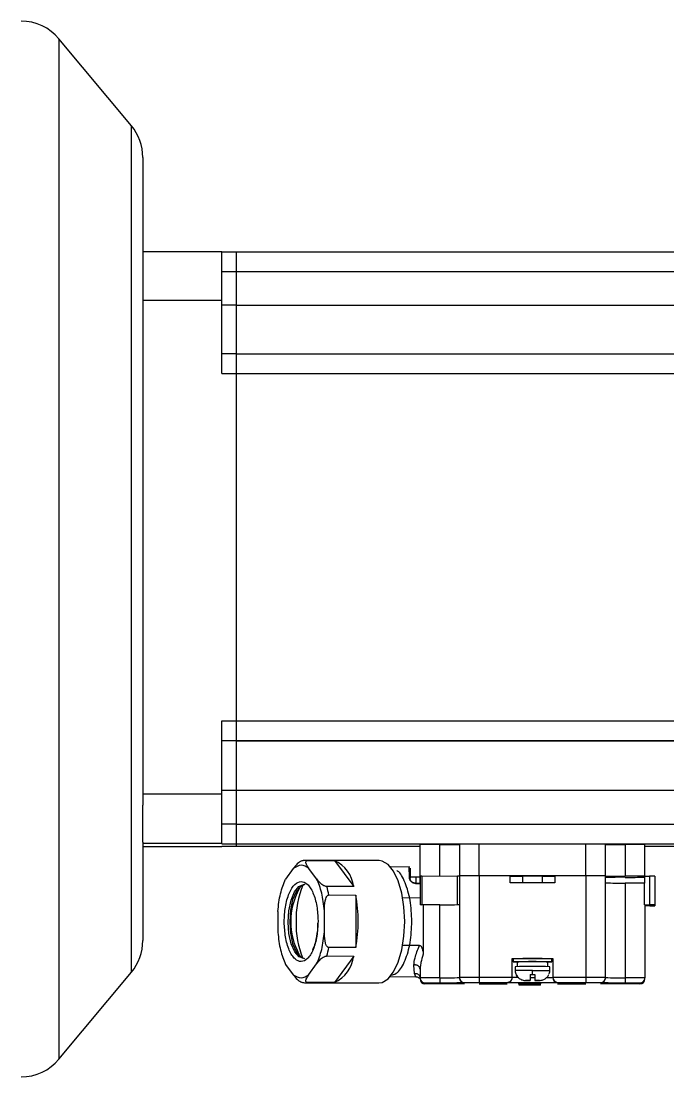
# Model space of a CAD drawing. Header units: millimetres. Extents: x 415 to 2018, y 500 to 823.
# Drawn here: x 679.41 to 685.97, y 666.48 to 677.18 of the extents above; entities that cross this region are included whole.
import ezdxf

# ---------------------------------------------------------------- set-up
doc = ezdxf.new("R2010")
doc.units = ezdxf.units.MM

msp = doc.modelspace()

# ---------------------------------------------------------------- linework, layer by layer
at = {"color": 161, "linetype": 'Continuous', "lineweight": 25, "true_color": 0x67adff}
for p, q in [((680.5288, 676.1167), (679.7946, 676.9977)), ((679.7946, 676.9977), (679.7946, 666.6575)), ((680.5288, 671.4574), (680.5288, 676.1167)), ((680.6447, 675.7966), (680.6447, 674.831)), ((680.6447, 674.8434), (681.4447, 674.8434)), ((680.6447, 674.831), (680.6447, 674.4601)), ((681.4447, 674.3466), (681.4447, 674.8434)), ((681.4447, 674.8387), (681.5947, 674.8387)), ((681.5947, 674.8387), (690.3247, 674.8387)), ((681.5947, 674.64), (681.5947, 674.8387)), ((681.4447, 674.64), (681.5947, 674.64)), ((681.5947, 674.64), (690.3247, 674.64)), ((681.5947, 674.3), (681.5947, 674.64)), ((680.6447, 674.4601), (680.6447, 671.485)), ((681.4447, 674.3466), (680.6447, 674.3466)), ((681.4447, 673.6066), (681.4447, 674.3466)), ((681.5947, 674.3), (681.4447, 674.3)), ((681.5947, 674.3), (690.3247, 674.3)), ((681.5947, 673.8053), (681.5947, 674.3)), ((681.5947, 673.8053), (681.4447, 673.8053)), ((681.5947, 673.8053), (690.3247, 673.8053)), ((681.5947, 673.6066), (681.5947, 673.8053)), ((681.4447, 673.6066), (681.5947, 673.6066)), ((681.5947, 673.6066), (690.3247, 673.6066)), ((681.5947, 670.0867), (681.5947, 673.6066)), ((680.5288, 667.5385), (680.5288, 671.4574)), ((680.6447, 671.485), (680.6447, 669.233)), ((681.4447, 670.0867), (681.5947, 670.0867)), ((681.4447, 669.3467), (681.4447, 670.0867)), ((681.5947, 670.0867), (690.3247, 670.0867)), ((681.5947, 669.8854), (681.5947, 670.0867)), ((681.4447, 669.8854), (681.5947, 669.8854)), ((681.5947, 669.8833), (681.4447, 669.8833)), ((681.5947, 669.8854), (690.3247, 669.8854)), ((681.5947, 669.8833), (681.5947, 669.8854)), ((681.5947, 669.8833), (690.3247, 669.8833)), ((681.5947, 669.3801), (681.5947, 669.8833)), ((680.6447, 669.3467), (681.4447, 669.3467)), ((681.5947, 669.3801), (681.4447, 669.3801)), ((681.4447, 668.8435), (681.4447, 669.3467)), ((690.3247, 669.3801), (681.5947, 669.3801)), ((681.5947, 669.0401), (681.5947, 669.3801)), ((680.6447, 668.8573), (680.6447, 669.233)), ((681.5947, 669.0401), (681.4447, 669.0401)), ((681.5947, 669.0401), (690.3247, 669.0401)), ((681.5947, 668.8388), (681.5947, 669.0401)), ((680.6447, 668.8573), (680.6447, 667.8586)), ((681.4447, 668.8435), (680.6447, 668.8435)), ((680.6447, 668.8118), (681.4447, 668.8118)), ((681.4447, 668.8388), (681.4447, 668.8435)), ((681.4447, 668.8388), (681.5947, 668.8388)), ((681.4447, 668.8165), (681.5947, 668.8165)), ((681.4447, 668.8118), (681.4447, 668.8165)), ((681.5947, 668.8388), (690.3247, 668.8388)), ((681.5947, 668.8165), (681.5947, 668.8388)), ((681.5947, 668.8165), (683.4547, 668.8165)), ((683.4547, 668.5111), (683.4547, 668.8311)), ((683.6547, 668.5132), (683.6547, 668.8324)), ((683.8547, 668.8346), (683.8547, 668.5146)), ((684.0547, 668.5159), (684.0547, 668.8359)), ((685.1347, 668.8359), (684.0547, 668.8359)), ((685.1347, 668.5159), (685.1347, 668.8359)), ((685.3347, 668.5146), (685.3347, 668.8346)), ((685.5347, 668.8324), (685.5347, 668.5124)), ((685.7347, 668.5113), (685.7347, 668.8311)), ((685.7347, 668.8165), (688.1747, 668.8165)), ((683.0396, 668.6696), (682.2964, 668.6718)), ((682.3155, 668.6701), (682.5874, 668.6693)), ((682.5874, 668.6693), (682.7822, 668.4059)), ((682.1698, 668.589), (682.092, 668.4816)), ((682.4065, 668.4859), (682.3287, 668.5912)), ((683.3447, 668.6042), (683.1558, 668.6048)), ((683.3547, 668.5936), (683.3547, 668.491)), ((683.3547, 668.5062), (683.4147, 668.5062)), ((683.4047, 668.4413), (683.4548, 668.4411)), ((683.4077, 668.4383), (683.4548, 668.4381)), ((683.4147, 668.4412), (683.4147, 668.5062)), ((683.4547, 668.5016), (683.4147, 668.5016)), ((683.4547, 668.5121), (683.4547, 668.2221)), ((683.4547, 668.5111), (683.4547, 668.5016)), ((683.4547, 668.4411), (683.4547, 668.5016)), ((683.4747, 668.5123), (683.8347, 668.5141)), ((683.4747, 668.5123), (683.4747, 668.2224)), ((683.8347, 668.2241), (683.8347, 668.5141)), ((683.8547, 668.5146), (683.8547, 667.4846)), ((685.1347, 668.5159), (684.0547, 668.5159)), ((684.0547, 668.5159), (684.0547, 667.4859)), ((684.3697, 668.5159), (684.0547, 668.5159)), ((684.3697, 668.4459), (684.3697, 668.5159)), ((684.3697, 668.5126), (684.4947, 668.5126)), ((684.8197, 668.4459), (684.3697, 668.4459)), ((684.4947, 668.5149), (684.4947, 668.4459)), ((684.6947, 668.4459), (684.6947, 668.5149)), ((684.6947, 668.5126), (684.8197, 668.5126)), ((684.8197, 668.5159), (684.8197, 668.4459)), ((685.1347, 668.5159), (684.8197, 668.5159)), ((685.1347, 668.5159), (685.1347, 667.4859)), ((685.3347, 667.4846), (685.3347, 668.5146)), ((685.5347, 668.4424), (685.5347, 667.4824)), ((685.7306, 668.2214), (685.7306, 668.4414)), ((685.7347, 668.4413), (685.7347, 668.5113)), ((685.7796, 668.5111), (685.7796, 668.2211)), ((685.7847, 668.5111), (685.7796, 668.5111)), ((685.7847, 668.2211), (685.7847, 668.5111)), ((685.8347, 668.5108), (685.8347, 668.2208)), ((682.7822, 668.4059), (682.5103, 668.4067)), ((682.5313, 668.3211), (682.8032, 668.3203)), ((682.8032, 668.3203), (682.8032, 667.7882)), ((683.2791, 668.2944), (683.4547, 668.2939)), ((683.4547, 668.2219), (683.4547, 668.2221)), ((683.4858, 668.2218), (683.4547, 668.2219)), ((683.4747, 668.2224), (683.8347, 668.2241)), ((683.4858, 668.2218), (683.4858, 667.7199)), ((683.6547, 667.4824), (683.6547, 668.2224)), ((685.7347, 668.2211), (685.7347, 667.4811)), ((685.7796, 668.2211), (685.7847, 668.2211)), ((685.8347, 668.2208), (685.8347, 668.2115)), ((682.0126, 668.155), (682.0126, 667.9424)), ((682.4859, 667.9489), (682.4859, 668.1615)), ((685.7847, 668.2112), (685.7796, 668.2112)), ((682.0781, 668.0452), (682.0781, 668.0502)), ((682.4204, 668.0588), (682.4204, 668.0537)), ((682.8032, 667.7882), (682.5313, 667.789)), ((683.4482, 667.8099), (683.2789, 667.8104)), ((682.5103, 667.7028), (682.7822, 667.702)), ((682.7822, 667.702), (682.5874, 667.4333)), ((682.092, 667.618), (682.1698, 667.5128)), ((682.3287, 667.5149), (682.4065, 667.6223)), ((683.3975, 667.527), (683.3918, 667.6102)), ((683.4536, 667.5784), (683.456, 667.5923)), ((683.4578, 667.5937), (683.4547, 667.5707)), ((684.3897, 667.6759), (684.7997, 667.6759)), ((684.3897, 667.4859), (684.3897, 667.6759)), ((684.3897, 667.6744), (684.3997, 667.674)), ((684.3997, 667.6744), (684.3997, 667.6444)), ((684.4197, 667.5944), (684.4197, 667.5544)), ((684.7497, 667.5949), (684.7497, 667.6444)), ((684.7697, 667.5544), (684.7697, 667.5944)), ((684.7897, 667.6444), (684.7897, 667.6744)), ((684.7897, 667.674), (684.7997, 667.6744)), ((684.7997, 667.6759), (684.7997, 667.4859)), ((679.7946, 666.6575), (680.5288, 667.5385)), ((683.1525, 667.4938), (683.4114, 667.493)), ((683.4112, 667.493), (683.3975, 667.527)), ((683.4547, 667.5707), (683.4547, 667.4811)), ((683.4547, 667.4811), (683.4547, 667.48)), ((683.6547, 667.4824), (683.6547, 667.4321)), ((683.8547, 667.4846), (683.8547, 667.4837)), ((684.0547, 667.4859), (684.0547, 667.4356)), ((684.3897, 667.4859), (684.0547, 667.4859)), ((684.3897, 667.4844), (684.3897, 667.4859)), ((684.4299, 667.5142), (684.4299, 667.5145)), ((684.5697, 667.5154), (684.5947, 667.5154)), ((684.5697, 667.5154), (684.5697, 667.4548)), ((684.5947, 667.5133), (684.5697, 667.5133)), ((684.5947, 667.5154), (684.5947, 667.5555)), ((684.5947, 667.5154), (684.6197, 667.5154)), ((684.6197, 667.5133), (684.5947, 667.5133)), ((684.6197, 667.5154), (684.6197, 667.4548)), ((684.7594, 667.5145), (684.7594, 667.5142)), ((685.1347, 667.4859), (684.7997, 667.4859)), ((684.7997, 667.4859), (684.7997, 667.4844)), ((685.1347, 667.4859), (685.1347, 667.4356)), ((685.3347, 667.4837), (685.3347, 667.4846)), ((685.5347, 667.4824), (685.5347, 667.4321)), ((685.7347, 667.4712), (685.7347, 667.4811)), ((682.2928, 667.4318), (683.0359, 667.4296)), ((682.5874, 667.4333), (682.3155, 667.4341)), ((683.4578, 667.4612), (683.4576, 667.4625)), ((683.5047, 667.4212), (683.5047, 667.4311)), ((683.9047, 667.4337), (683.9047, 667.4346)), ((684.0547, 667.4356), (684.3397, 667.4356)), ((684.3397, 667.4168), (684.0547, 667.4168)), ((684.3397, 667.4356), (684.3397, 667.4344)), ((684.454, 667.4294), (684.454, 667.4194)), ((684.6755, 667.4184), (684.4584, 667.4184)), ((684.4584, 667.4184), (684.4584, 667.4182)), ((684.4584, 667.4182), (684.5889, 667.4182)), ((684.6755, 667.4133), (684.4584, 667.4133)), ((684.4584, 667.4133), (684.4584, 667.413)), ((684.4584, 667.413), (684.5889, 667.413)), ((684.4964, 667.4311), (684.4585, 667.4311)), ((684.4585, 667.4311), (684.4585, 667.4211)), ((684.4585, 667.4211), (684.4585, 667.4206)), ((684.4964, 667.4211), (684.4585, 667.4211)), ((684.6754, 667.4172), (684.4585, 667.4166)), ((684.4585, 667.4166), (684.5089, 667.4164)), ((684.4585, 667.4164), (684.4585, 667.4161)), ((684.4585, 667.4161), (684.6242, 667.4156)), ((684.6242, 667.4156), (684.4585, 667.4152)), ((684.4585, 667.4148), (684.6615, 667.4154)), ((684.4585, 667.4152), (684.4585, 667.4148)), ((684.6754, 667.4119), (684.4585, 667.4119)), ((684.4585, 667.4119), (684.4585, 667.4116)), ((684.4585, 667.4116), (684.6754, 667.4116)), ((684.4587, 667.4175), (684.4587, 667.4173)), ((684.4587, 667.4173), (684.6755, 667.4173)), ((684.4587, 667.4123), (684.4587, 667.4121)), ((684.4587, 667.4121), (684.6755, 667.4121)), ((684.5889, 667.4182), (684.4679, 667.4176)), ((684.5889, 667.413), (684.4679, 667.4124)), ((684.5159, 667.4197), (684.4881, 667.4199)), ((684.4964, 667.4311), (684.4964, 667.4211)), ((684.4964, 667.4206), (684.4964, 667.4211)), ((684.5089, 667.4164), (684.5947, 667.4167)), ((684.5697, 667.4542), (684.5239, 667.4542)), ((684.5697, 667.4545), (684.524, 667.4545)), ((684.5338, 667.4176), (684.669, 667.4183)), ((684.6755, 667.4176), (684.5338, 667.4176)), ((684.5338, 667.4124), (684.669, 667.4131)), ((684.6755, 667.4124), (684.5338, 667.4124)), ((684.5872, 667.4311), (684.5468, 667.4311)), ((684.5468, 667.4311), (684.5468, 667.4211)), ((684.5468, 667.4211), (684.5468, 667.4203)), ((684.5872, 667.4211), (684.5468, 667.4211)), ((684.5697, 667.4545), (684.5697, 667.4542)), ((684.5872, 667.4311), (684.5872, 667.4211)), ((684.5872, 667.4203), (684.5872, 667.4211)), ((684.5947, 667.4167), (684.5947, 667.4162)), ((684.5947, 667.4162), (684.635, 667.4161)), ((684.6468, 667.4199), (684.617, 667.4197)), ((684.6197, 667.4545), (684.6654, 667.4545)), ((684.6197, 667.4542), (684.6654, 667.4542)), ((684.6197, 667.4542), (684.6197, 667.4539)), ((684.635, 667.4168), (684.6754, 667.4169)), ((684.635, 667.4161), (684.635, 667.4168)), ((684.6755, 667.4311), (684.6377, 667.4311)), ((684.6377, 667.4311), (684.6377, 667.4211)), ((684.6755, 667.4211), (684.6377, 667.4211)), ((684.6377, 667.4211), (684.6377, 667.4206)), ((684.6753, 667.4156), (684.6753, 667.4156)), ((684.6754, 667.4169), (684.6754, 667.4172)), ((684.6754, 667.4116), (684.6754, 667.4119)), ((684.6755, 667.4311), (684.6755, 667.4211)), ((684.6755, 667.4206), (684.6755, 667.4211)), ((684.6755, 667.4183), (684.6755, 667.4184)), ((684.6755, 667.4173), (684.6755, 667.4176)), ((684.6755, 667.4132), (684.6755, 667.4133)), ((684.6755, 667.4121), (684.6755, 667.4124)), ((684.68, 667.4194), (684.68, 667.4294)), ((684.8497, 667.4356), (685.1347, 667.4356)), ((684.8497, 667.4344), (684.8497, 667.4356)), ((685.1347, 667.4168), (684.8497, 667.4168)), ((685.2847, 667.4346), (685.2847, 667.4337)), ((685.6847, 667.4311), (685.6847, 667.4212))]:
    msp.add_line(p, q, dxfattribs=at)
for points in [[(683.0359, 667.4296), (683.0693, 667.4346), (683.1307, 667.4712), (683.1866, 667.5414), (683.2339, 667.6412), (683.2698, 667.7647), (683.2922, 667.9047), (683.2998, 668.0532), (683.2922, 668.2015), (683.2698, 668.3409), (683.2339, 668.4634), (683.1866, 668.5619), (683.1307, 668.6306), (683.0693, 668.6655), (683.0396, 668.6696)], [(684.4597, 668.5143), (684.4699, 668.5147), (684.4992, 668.5149), (684.543, 668.5151), (684.5947, 668.5152), (684.6463, 668.5151), (684.6901, 668.5149), (684.7194, 668.5147), (684.7297, 668.5143), (684.7194, 668.514), (684.6947, 668.5138)], [(684.4947, 668.5138), (684.4699, 668.514), (684.4597, 668.5143)], [(682.2754, 667.6769), (682.2292, 667.6933), (682.1848, 667.7448), (682.1493, 667.8263), (682.1263, 667.9299), (682.118, 668.0454), (682.1252, 668.1616), (682.1472, 668.2671), (682.1819, 668.3514), (682.2258, 668.4065), (682.2747, 668.4268), (682.2777, 668.4269)], [(682.2852, 668.4264), (682.2427, 668.4078), (682.1985, 668.3539), (682.1634, 668.2705), (682.1409, 668.1657), (682.1332, 668.0497)], [(682.1332, 668.0497), (682.1409, 667.9339), (682.1634, 667.8297), (682.1985, 667.7472), (682.2427, 667.6945), (682.283, 667.6773)], [(684.4416, 667.6436), (684.4145, 667.6439), (684.3997, 667.6444), (684.4145, 667.6448), (684.4568, 667.6452), (684.52, 667.6455), (684.5947, 667.6456), (684.6693, 667.6455), (684.7326, 667.6452), (684.7748, 667.6448), (684.7897, 667.6444)], [(684.7897, 667.6444), (684.7748, 667.6439), (684.7497, 667.6436)], [(684.4469, 667.4835), (684.4053, 667.4839), (684.3897, 667.4844)], [(684.6197, 667.4831), (684.5947, 667.4831), (684.5697, 667.4831)], [(684.5947, 667.5555), (684.6616, 667.5554), (684.7184, 667.5551), (684.7563, 667.5548), (684.7697, 667.5544)]]:
    msp.add_lwpolyline(points, dxfattribs=at)
for centre, radius, start, end in [((679.4105, 676.6776), 0.5, 39.80557, 90), ((680.1447, 675.7966), 0.5, 0, 39.80557), ((683.6047, 660.9455), 7.887, 89.63678, 91.08977), ((683.7047, 676.7191), 7.8868, 269.63678, 271.08978), ((684.0047, 660.9523), 7.8837, 89.6369, 91.0905), ((685.1846, 660.9526), 7.8834, 88.90947, 90.36312), ((685.4847, 676.7193), 7.8871, 268.91024, 270.36321), ((685.5847, 660.9454), 7.8871, 88.91024, 90.36321), ((682.2961, 668.5601), 0.1117, 79.97378, 101.58717), ((682.4485, 668.3629), 0.3365, 7.34387, 65.61244), ((683.4716, 667.9657), 0.5467, 89.67743, 91.77388), ((683.8378, 669.0539), 0.5398, 269.66424, 271.78718), ((684.0046, 660.6444), 7.8716, 89.63536, 91.09119), ((685.1848, 660.6447), 7.8713, 88.90878, 90.36466), ((685.4847, 676.3993), 7.8871, 268.91024, 270.36321), ((685.4847, 660.6164), 7.8837, 89.6369, 91.0905), ((685.4847, 676.3293), 7.8871, 268.91024, 270.36321), ((685.5847, 660.6254), 7.8871, 88.91024, 90.36321), ((685.5848, 676.3714), 7.8716, 269.63536, 271.09119), ((685.5714, 656.6125), 11.8299, 89.22874, 90.17786), ((685.7373, 668.6887), 0.2474, 268.45471, 269.39061), ((685.7738, 672.6969), 4.1858, 269.46443, 270.07971), ((685.7972, 666.5501), 1.9611, 88.90584, 90.36677), ((682.8291, 668.0502), 0.6855, 150.98403, 208.67704), ((683.085, 668.0778), 0.8872, 157.1646, 181.88754), ((681.5236, 668.1198), 1.0276, 11.2995, 16.21258), ((681.4297, 668.0542), 1.399, 349.03613, 10.96387), ((683.4717, 667.6678), 0.5546, 89.68806, 91.75472), ((683.6376, 648.891), 19.3314, 89.94946, 90.44996), ((683.7046, 676.1137), 7.8915, 269.6372, 271.08935), ((683.8378, 668.7639), 0.5398, 269.66424, 271.78718), ((685.7311, 668.1959), 0.0254, 81.84693, 90.97935), ((685.7704, 671.1761), 2.955, 269.22878, 270.1787), ((685.7972, 666.2601), 1.9611, 88.90584, 90.36677), ((685.7744, 663.8698), 4.3414, 89.93131, 90.52454), ((685.7972, 670.1723), 1.9611, 269.63323, 271.09416), ((683.0713, 668.0185), 0.8734, 178.02665, 202.98589), ((680.1447, 667.8586), 0.5, 320.19443, 0), ((681.5042, 667.9931), 1.0472, 343.90591, 348.75744), ((682.4365, 667.7476), 0.3487, 295.64812, 352.48298), ((684.5947, 657.3607), 10.3155, 88.91685, 91.08315), ((684.5947, 656.4973), 11.0984, 89.09652, 90.90348), ((684.5947, 657.9994), 9.6462, 89.0793, 90.9207), ((683.6047, 659.5834), 7.8991, 89.6379, 91.08865), ((683.5047, 667.4811), 0.05, 179.99912, 270), ((683.5047, 667.4712), 0.05, 180.00252, 269.99748), ((683.7048, 675.3536), 7.8714, 269.63534, 271.09121), ((684.0047, 659.5989), 7.8871, 89.63679, 91.08976), ((683.9047, 667.4846), 0.05, 180.0008, 270), ((683.9047, 667.4837), 0.05, 180.00009, 270.00162), ((684.3397, 667.4844), 0.05, 269.99838, 359.99991), ((684.5509, 660.6544), 6.9012, 89.63697, 91.08995), ((684.7326, 669.8784), 2.395, 270.10949, 271.60421), ((684.8497, 667.4844), 0.05, 180.00009, 270), ((685.1847, 659.5993), 7.8868, 88.91021, 90.36323), ((685.2847, 667.4846), 0.05, 269.99912, 359.99736), ((685.2847, 667.4837), 0.05, 269.99841, 0.00159), ((685.4846, 675.3539), 7.8716, 268.90881, 270.36464), ((685.5846, 659.5833), 7.8992, 88.91135, 90.3621), ((685.6847, 667.4811), 0.05, 269.99741, 0.00088), ((685.6847, 667.4712), 0.05, 270.00081, 0.00072), ((682.2931, 667.5436), 0.1117, 259.97378, 281.58717), ((684.458, 667.388), 0.0415, 89.39271, 95.65344), ((684.4831, 666.6152), 0.8047, 89.64471, 92.07288), ((684.6641, 666.9774), 0.4384, 88.53536, 90.33771), ((679.4105, 666.9776), 0.5, 270, 320.19443)]:
    msp.add_arc(centre, radius, start, end, dxfattribs=at)
for centre, major_axis, ratio, start_param, end_param in [((684.5947, 667.6444), (0, 0.309), 0.5016004, 1.5707963, 1.7327943), ((684.5947, 667.5944), (0, 0.309), 0.5016004, 1.4898062, 1.5707963), ((684.3397, 667.4856), (0.0355, 0.0355), 0.993679, 3.9301613, 5.5009577), ((684.8497, 667.4856), (-0.0355, 0.0355), 0.993679, 0.7822277, 2.353024)]:
    msp.add_ellipse(centre, major_axis=major_axis, ratio=ratio, start_param=start_param, end_param=end_param, dxfattribs=at)
for points, knots in [([(682.2736, 668.6695), (682.2712, 668.6694), (682.2657, 668.6691), (682.255, 668.6661), (682.2394, 668.6592), (682.2077, 668.6374), (682.1872, 668.6125), (682.1727, 668.5929), (682.1698, 668.589)], [0, 0, 0, 0, 0.00592594, 0.01317238, 0.02452272, 0.04667685, 0.11776147, 0.13536433, 0.13536433, 0.13536433, 0.13536433]), ([(682.3287, 668.5912), (682.3166, 668.6078), (682.3018, 668.6283), (682.296, 668.6522), (682.2972, 668.6613), (682.3027, 668.6672), (682.3084, 668.6697), (682.3135, 668.67), (682.3155, 668.6701)], [0, 0, 0, 0, 0.055947896, 0.068719685, 0.0835628, 0.08954939, 0.095592076, 0.099433643, 0.099433643, 0.099433643, 0.099433643]), ([(682.3287, 668.5912), (682.3022, 668.6067), (682.2493, 668.6379), (682.1963, 668.6053), (682.1698, 668.589)], [0, 0, 0, 0, 0.08630724, 0.1726145, 0.1726145, 0.1726145, 0.1726145]), ([(683.3722, 668.0525), (683.3687, 668.126), (683.3617, 668.2723), (683.3066, 668.4496), (683.2544, 668.5527), (683.2214, 668.5666), (683.2184, 668.5679)], [0, 0, 0, 0, 0.17922148, 0.3571167, 0.53531915, 0.55296748, 0.55296748, 0.55296748, 0.55296748]), ([(683.3508, 668.6021), (683.3501, 668.6026), (683.3488, 668.6035), (683.3466, 668.6041), (683.3452, 668.6042), (683.3447, 668.6042)], [0, 0, 0, 0, 0.0024654131, 0.0048578135, 0.0065828483, 0.0065828483, 0.0065828483, 0.0065828483]), ([(683.3472, 668.4991), (683.3468, 668.5299), (683.346, 668.5916), (683.3451, 668.6), (683.3447, 668.6042)], [0, 0, 0, 0, 0.05256842, 0.10518941, 0.10518941, 0.10518941, 0.10518941]), ([(682.0126, 668.155), (682.02, 668.2174), (682.0348, 668.342), (682.073, 668.4351), (682.092, 668.4816)], [0, 0, 0, 0, 0.16883208, 0.33766465, 0.33766465, 0.33766465, 0.33766465]), ([(682.0781, 668.0502), (682.0804, 668.101), (682.084, 668.1791), (682.1052, 668.2734), (682.1272, 668.3382), (682.1544, 668.3911), (682.194, 668.4406), (682.2484, 668.4666), (682.3029, 668.4434), (682.3428, 668.3958), (682.3702, 668.3443), (682.3924, 668.2805), (682.4141, 668.1874), (682.4179, 668.1094), (682.4204, 668.0588)], [0, 0, 0, 0, 0.11215255, 0.17249074, 0.23409654, 0.29570274, 0.3560401, 0.4681929, 0.58034567, 0.64068317, 0.70228949, 0.76389604, 0.82423344, 0.93638575, 0.93638575, 0.93638575, 0.93638575]), ([(682.4859, 668.1615), (682.4785, 668.2236), (682.4637, 668.3478), (682.4256, 668.4399), (682.4065, 668.4859)], [0, 0, 0, 0, 0.16779878, 0.33559615, 0.33559615, 0.33559615, 0.33559615]), ([(682.5103, 668.4067), (682.5078, 668.4068), (682.5023, 668.4072), (682.4917, 668.4101), (682.4761, 668.417), (682.4444, 668.4384), (682.4238, 668.4629), (682.4094, 668.4821), (682.4065, 668.4859)], [0, 0, 0, 0, 0.00588496, 0.01308124, 0.02435333, 0.04635437, 0.11694659, 0.13442715, 0.13442715, 0.13442715, 0.13442715]), ([(683.4077, 668.4383), (683.4041, 668.4385), (683.3972, 668.4388), (683.3865, 668.4419), (683.3766, 668.4467), (683.3673, 668.4536), (683.3592, 668.4623), (683.3493, 668.4787), (683.3481, 668.4904), (683.3472, 668.4991)], [0, 0, 0, 0, 0.009267027, 0.018008056, 0.026667602, 0.035592157, 0.04674929, 0.059236522, 0.094920405, 0.094920405, 0.094920405, 0.094920405]), ([(683.3547, 668.491), (683.3546, 668.4919), (683.3544, 668.4937), (683.3527, 668.4962), (683.3503, 668.4981), (683.3482, 668.4988), (683.3472, 668.4991)], [0, 0, 0, 0, 0.002895864, 0.005956004, 0.009017584, 0.011914303, 0.011914303, 0.011914303, 0.011914303]), ([(683.4047, 668.4413), (683.4016, 668.4414), (683.3957, 668.4417), (683.3865, 668.4444), (683.3781, 668.4486), (683.3703, 668.4545), (683.3636, 668.462), (683.356, 668.4753), (683.3552, 668.4844), (683.3547, 668.491)], [0, 0, 0, 0, 0.007689418, 0.014715927, 0.021527836, 0.028610404, 0.037947829, 0.049147942, 0.078136057, 0.078136057, 0.078136057, 0.078136057]), ([(683.4047, 668.4413), (683.4049, 668.4412), (683.4055, 668.4412), (683.4063, 668.4406), (683.4071, 668.4396), (683.4075, 668.4387), (683.4077, 668.4383)], [0, 0, 0, 0, 0.0011239575, 0.0022481812, 0.0033724039, 0.0044967664, 0.0044967664, 0.0044967664, 0.0044967664]), ([(682.4859, 668.1615), (682.4862, 668.1952), (682.4865, 668.2366), (682.4984, 668.2848), (682.5063, 668.3033), (682.5162, 668.3151), (682.5238, 668.3203), (682.5292, 668.3209), (682.5313, 668.3211)], [0, 0, 0, 0, 0.09895016, 0.12153754, 0.14778908, 0.15837673, 0.16906396, 0.17585752, 0.17585752, 0.17585752, 0.17585752]), ([(682.4204, 668.0537), (682.4181, 668.003), (682.4146, 667.9248), (682.3934, 667.8306), (682.3714, 667.7657), (682.3442, 667.7128), (682.3045, 667.6633), (682.2501, 667.6373), (682.1956, 667.6605), (682.1558, 667.7081), (682.1283, 667.7596), (682.1061, 667.8234), (682.0845, 667.9166), (682.0806, 667.9945), (682.0781, 668.0452)], [0, 0, 0, 0, 0.11216377, 0.17250723, 0.23412001, 0.29573331, 0.35607687, 0.46824032, 0.58040346, 0.64074634, 0.70235919, 0.76397179, 0.82431458, 0.93647765, 0.93647765, 0.93647765, 0.93647765]), ([(682.4164, 668.0344), (682.4165, 668.0206), (682.4168, 667.9629), (682.4029, 667.8812), (682.3836, 667.8057), (682.3697, 667.7768), (682.3642, 667.7651)], [0, 0, 0, 0, 0.03624729, 0.15192322, 0.22628661, 0.27656817, 0.27656817, 0.27656817, 0.27656817]), ([(683.1699, 667.5096), (683.1893, 667.5159), (683.2395, 667.5321), (683.3072, 667.6506), (683.3617, 667.8338), (683.3687, 667.9796), (683.3722, 668.0525)], [0, 0, 0, 0, 0.10665521, 0.27508025, 0.4425316, 0.61026172, 0.61026172, 0.61026172, 0.61026172]), ([(682.0126, 667.9424), (682.02, 667.8803), (682.0348, 667.7561), (682.073, 667.664), (682.092, 667.618)], [0, 0, 0, 0, 0.16779746, 0.33559427, 0.33559427, 0.33559427, 0.33559427]), ([(682.4065, 667.6223), (682.4256, 667.6688), (682.4637, 667.7619), (682.4785, 667.8866), (682.4859, 667.9489)], [0, 0, 0, 0, 0.16883301, 0.33766505, 0.33766505, 0.33766505, 0.33766505]), ([(682.5313, 667.789), (682.5289, 667.7893), (682.5236, 667.7899), (682.5151, 667.7959), (682.5046, 667.8097), (682.4887, 667.8529), (682.4862, 667.9023), (682.486, 667.9412), (682.4859, 667.9489)], [0, 0, 0, 0, 0.00770639, 0.01713068, 0.03189152, 0.06070323, 0.15314917, 0.1760417, 0.1760417, 0.1760417, 0.1760417]), ([(683.3918, 667.6102), (683.3947, 667.6337), (683.4016, 667.6892), (683.4312, 667.7657), (683.4482, 667.8099)], [0, 0, 0, 0, 0.08799061, 0.2082163, 0.2082163, 0.2082163, 0.2082163]), ([(683.4482, 667.8099), (683.4505, 667.8096), (683.4551, 667.8091), (683.4623, 667.8044), (683.4712, 667.7936), (683.4819, 667.7673), (683.4856, 667.7408), (683.4858, 667.7221), (683.4858, 667.7199)], [0, 0, 0, 0, 0.00734779, 0.01467046, 0.02673837, 0.04953085, 0.09827314, 0.10459308, 0.10459308, 0.10459308, 0.10459308]), ([(682.4065, 667.6223), (682.4191, 667.6393), (682.4346, 667.6602), (682.4642, 667.6845), (682.4789, 667.6939), (682.4931, 667.6998), (682.5026, 667.7024), (682.5081, 667.7027), (682.5103, 667.7028)], [0, 0, 0, 0, 0.07616331, 0.09354978, 0.11375618, 0.12190574, 0.13013145, 0.13536117, 0.13536117, 0.13536117, 0.13536117]), ([(683.4858, 667.7199), (683.4772, 667.6908), (683.4635, 667.6448), (683.4594, 667.6074), (683.4578, 667.5937)], [0, 0, 0, 0, 0.08194282, 0.12955158, 0.12955158, 0.12955158, 0.12955158]), ([(683.4547, 667.5707), (683.4545, 667.5736), (683.454, 667.5795), (683.4503, 667.5882), (683.4442, 667.5965), (683.4354, 667.6035), (683.4249, 667.6085), (683.4135, 667.6113), (683.4023, 667.612), (683.3952, 667.6108), (683.3918, 667.6102)], [0, 0, 0, 0, 0.009581335, 0.019951405, 0.030925209, 0.042227098, 0.053528291, 0.064501896, 0.074872317, 0.084453789, 0.084453789, 0.084453789, 0.084453789]), ([(682.1698, 667.5128), (682.1963, 667.4972), (682.2493, 667.466), (682.3022, 667.4986), (682.3287, 667.5149)], [0, 0, 0, 0, 0.08630724, 0.1726145, 0.1726145, 0.1726145, 0.1726145]), ([(682.1698, 667.5128), (682.1824, 667.4961), (682.1979, 667.4756), (682.2275, 667.4517), (682.2422, 667.4425), (682.2564, 667.4366), (682.2659, 667.434), (682.2715, 667.4337), (682.2736, 667.4335)], [0, 0, 0, 0, 0.07563519, 0.09290152, 0.11296726, 0.12106101, 0.12922987, 0.13442334, 0.13442334, 0.13442334, 0.13442334]), ([(682.3155, 667.4341), (682.3133, 667.4343), (682.3083, 667.4346), (682.3019, 667.4376), (682.2964, 667.4446), (682.2964, 667.4665), (682.3119, 667.4914), (682.3259, 667.511), (682.3287, 667.5149)], [0, 0, 0, 0, 0.0044198, 0.00982557, 0.01829113, 0.03481576, 0.08783632, 0.10096608, 0.10096608, 0.10096608, 0.10096608]), ([(683.3975, 667.527), (683.4042, 667.5271), (683.4146, 667.5274), (683.4278, 667.5224), (683.4372, 667.5165), (683.4451, 667.5086), (683.4507, 667.4995), (683.4541, 667.4898), (683.4545, 667.4832), (683.4547, 667.48)], [0, 0, 0, 0, 0.019402522, 0.030097016, 0.041152655, 0.052294823, 0.063243689, 0.073739492, 0.083590497, 0.083590497, 0.083590497, 0.083590497]), ([(683.4113, 667.493), (683.4146, 667.4928), (683.4214, 667.4924), (683.4315, 667.4891), (683.4412, 667.4836), (683.4465, 667.4783), (683.4492, 667.4755)], [0, 0, 0, 0, 0.009875847, 0.020460064, 0.031575741, 0.042974284, 0.042974284, 0.042974284, 0.042974284]), ([(684.4197, 667.5544), (684.4202, 667.5468), (684.4212, 667.5314), (684.4299, 667.5096), (684.4381, 667.4951), (684.4442, 667.4894), (684.4445, 667.4891)], [0, 0, 0, 0, 0.022904148, 0.046667477, 0.070095682, 0.071388249, 0.071388249, 0.071388249, 0.071388249]), ([(684.4299, 667.5145), (684.4354, 667.5047), (684.4465, 667.4851), (684.4744, 667.4648), (684.5014, 667.4555), (684.5183, 667.4548), (684.524, 667.4545)], [0, 0, 0, 0, 0.03358706, 0.06716362, 0.10101357, 0.11790845, 0.11790845, 0.11790845, 0.11790845]), ([(684.6654, 667.4545), (684.6772, 667.4556), (684.7009, 667.4578), (684.732, 667.4758), (684.7507, 667.4966), (684.7576, 667.5107), (684.7594, 667.5145)], [0, 0, 0, 0, 0.03542138, 0.07090415, 0.10510535, 0.11789458, 0.11789458, 0.11789458, 0.11789458]), ([(684.7629, 667.5208), (684.7645, 667.5245), (684.7689, 667.5352), (684.7694, 667.5468), (684.7697, 667.5544)], [0, 0, 0, 0, 0.011786869, 0.03450633, 0.03450633, 0.03450633, 0.03450633]), ([(683.5047, 667.4311), (683.5067, 667.4313), (683.5098, 667.4314), (683.5285, 667.4317), (683.5478, 667.4318), (683.5717, 667.4319), (683.6067, 667.432), (683.6358, 667.4321), (683.6547, 667.4321)], [0, 0, 0, 0, 0.03591872, 0.05544451, 0.07500479, 0.09453048, 0.11409076, 0.15000979, 0.15000979, 0.15000979, 0.15000979]), ([(683.6547, 667.4203), (683.6358, 667.4203), (683.6067, 667.4203), (683.5717, 667.4204), (683.5479, 667.4206), (683.5285, 667.4207), (683.5098, 667.4209), (683.5067, 667.4211), (683.5047, 667.4212)], [0, 0, 0, 0, 0.03591902, 0.0554453, 0.07500497, 0.09453089, 0.11409102, 0.15000979, 0.15000979, 0.15000979, 0.15000979]), ([(683.6547, 667.4321), (683.6861, 667.4321), (683.7346, 667.4321), (683.7929, 667.4323), (683.8327, 667.4325), (683.865, 667.4328), (683.8961, 667.4332), (683.9013, 667.4335), (683.9047, 667.4337)], [0, 0, 0, 0, 0.05986425, 0.09241818, 0.12500672, 0.15756125, 0.19014997, 0.25001435, 0.25001435, 0.25001435, 0.25001435]), ([(683.9047, 667.4187), (683.9013, 667.4189), (683.8961, 667.4192), (683.865, 667.4196), (683.8327, 667.4198), (683.7929, 667.42), (683.7347, 667.4202), (683.6861, 667.4203), (683.6547, 667.4203)], [0, 0, 0, 0, 0.05986438, 0.09241871, 0.12500765, 0.15756217, 0.1901501, 0.25001435, 0.25001435, 0.25001435, 0.25001435]), ([(683.9047, 667.4346), (683.9067, 667.4347), (683.9098, 667.4349), (683.9285, 667.4351), (683.9478, 667.4353), (683.9717, 667.4354), (684.0067, 667.4355), (684.0358, 667.4356), (684.0547, 667.4356)], [0, 0, 0, 0, 0.03591829, 0.0554444, 0.07500394, 0.09453023, 0.11408952, 0.1500083, 0.1500083, 0.1500083, 0.1500083]), ([(684.3397, 667.4344), (684.3431, 667.4342), (684.3484, 667.4338), (684.3801, 667.4335), (684.4131, 667.4332), (684.4537, 667.433), (684.5131, 667.4328), (684.5947, 667.4327), (684.6762, 667.4328), (684.7357, 667.433), (684.7762, 667.4332), (684.8092, 667.4335), (684.841, 667.4338), (684.8462, 667.4342), (684.8497, 667.4344)], [0, 0, 0, 0, 0.06106146, 0.09426734, 0.12750728, 0.16071315, 0.19395373, 0.25501503, 0.31607634, 0.34928208, 0.38252194, 0.41572808, 0.44896791, 0.51002937, 0.51002937, 0.51002937, 0.51002937]), ([(684.68, 667.4194), (684.6788, 667.4193), (684.6764, 667.4191), (684.6524, 667.4188), (684.6147, 667.4187), (684.5695, 667.4186), (684.5234, 667.4187), (684.484, 667.4188), (684.458, 667.4191), (684.4553, 667.4193), (684.454, 667.4194)], [0, 0, 0, 0, 0.02961738, 0.0562146, 0.08290297, 0.11159585, 0.14090975, 0.16881228, 0.19627336, 0.22605347, 0.22605347, 0.22605347, 0.22605347]), ([(684.454, 667.4142), (684.4546, 667.4142), (684.4558, 667.4144), (684.4666, 667.4145), (684.4867, 667.4147), (684.5202, 667.4148), (684.5643, 667.4149), (684.6083, 667.4148), (684.6462, 667.4147), (684.6728, 667.4145), (684.6773, 667.4143), (684.6796, 667.4142)], [0, 0, 0, 0, 0.01997608, 0.03871859, 0.0570521, 0.08511534, 0.11445233, 0.14368193, 0.17105044, 0.19751579, 0.22569132, 0.22569132, 0.22569132, 0.22569132]), ([(684.6796, 667.4142), (684.6795, 667.4141), (684.6791, 667.414), (684.66, 667.4137), (684.6274, 667.4135), (684.5855, 667.4135), (684.5398, 667.4135), (684.5006, 667.4136), (684.4733, 667.4137), (684.4568, 667.4139), (684.4549, 667.4141), (684.454, 667.4142)], [0, 0, 0, 0, 0.02788493, 0.05311449, 0.07809115, 0.10442536, 0.13259917, 0.16135064, 0.18091011, 0.20176685, 0.22570595, 0.22570595, 0.22570595, 0.22570595]), ([(684.567, 667.42), (684.5539, 667.42), (684.5306, 667.42), (684.4992, 667.4201), (684.4772, 667.4201), (684.4652, 667.4203), (684.4593, 667.4204), (684.4588, 667.4206), (684.4585, 667.4206)], [0, 0, 0, 0, 0.02489014, 0.04435326, 0.06067199, 0.07381008, 0.08929878, 0.10850376, 0.10850376, 0.10850376, 0.10850376]), ([(684.4585, 667.4164), (684.4964, 667.4163), (684.5641, 667.4161), (684.6318, 667.4159), (684.6615, 667.4158)], [0, 0, 0, 0, 0.11369409, 0.20302616, 0.20302616, 0.20302616, 0.20302616]), ([(684.4587, 667.4175), (684.4589, 667.4175), (684.4592, 667.4175), (684.462, 667.4175), (684.4656, 667.4176), (684.4679, 667.4176)], [0, 0, 0, 0, 0.0026460634, 0.0052048987, 0.0091746103, 0.0091746103, 0.0091746103, 0.0091746103]), ([(684.4587, 667.4123), (684.4589, 667.4123), (684.4592, 667.4123), (684.462, 667.4124), (684.4656, 667.4124), (684.4679, 667.4124)], [0, 0, 0, 0, 0.0026457659, 0.0052067444, 0.0091746053, 0.0091746053, 0.0091746053, 0.0091746053]), ([(684.5123, 667.4139), (684.5071, 667.4139), (684.4964, 667.414), (684.4923, 667.4141), (684.4949, 667.4143), (684.5074, 667.4145), (684.5282, 667.4146), (684.5543, 667.4146), (684.583, 667.4146), (684.6008, 667.4146), (684.6098, 667.4145)], [0, 0, 0, 0, 0.01567409, 0.03239302, 0.04951792, 0.06512385, 0.08115643, 0.09832675, 0.11669491, 0.13527527, 0.13527527, 0.13527527, 0.13527527]), ([(684.5159, 667.4197), (684.5093, 667.4196), (684.4974, 667.4195), (684.4959, 667.4194), (684.4952, 667.4194)], [0, 0, 0, 0, 0.011379343, 0.020720115, 0.020720115, 0.020720115, 0.020720115]), ([(684.4952, 667.4194), (684.4956, 667.4193), (684.4964, 667.4192), (684.504, 667.4191), (684.5162, 667.419), (684.5326, 667.4189), (684.5519, 667.4189), (684.5727, 667.4189), (684.5938, 667.4189), (684.6129, 667.419), (684.6279, 667.4191), (684.6378, 667.4192), (684.6388, 667.4193), (684.6393, 667.4194)], [0, 0, 0, 0, 0.01329067, 0.02555065, 0.03741233, 0.04951308, 0.06208439, 0.07516084, 0.08855478, 0.10201156, 0.11432112, 0.12789588, 0.14416676, 0.14416676, 0.14416676, 0.14416676]), ([(684.5468, 667.4303), (684.5408, 667.4303), (684.5296, 667.4303), (684.5144, 667.4303), (684.5028, 667.4304), (684.497, 667.4305), (684.4966, 667.4306), (684.4964, 667.4306)], [0, 0, 0, 0, 0.01056046, 0.01966399, 0.027794449, 0.038032338, 0.050473173, 0.050473173, 0.050473173, 0.050473173]), ([(684.5468, 667.4203), (684.5408, 667.4203), (684.5296, 667.4203), (684.5144, 667.4203), (684.5028, 667.4204), (684.497, 667.4205), (684.4966, 667.4206), (684.4964, 667.4206)], [0, 0, 0, 0, 0.010560489, 0.019664046, 0.027794508, 0.038032451, 0.050473327, 0.050473327, 0.050473327, 0.050473327]), ([(684.6098, 667.4145), (684.6151, 667.4145), (684.626, 667.4145), (684.637, 667.4143), (684.6414, 667.4142), (684.6391, 667.414), (684.6277, 667.4139), (684.61, 667.4138), (684.5829, 667.4137), (684.5537, 667.4137), (684.5276, 667.4138), (684.5173, 667.4138), (684.5123, 667.4139)], [0, 0, 0, 0, 0.01267823, 0.02613148, 0.04179379, 0.0603603, 0.07583513, 0.09016708, 0.1044714, 0.13241238, 0.14557928, 0.15814662, 0.15814662, 0.15814662, 0.15814662]), ([(684.5697, 667.4539), (684.5645, 667.4539), (684.5543, 667.454), (684.5413, 667.454), (684.5305, 667.4541), (684.5261, 667.4542), (684.5239, 667.4542)], [0, 0, 0, 0, 0.011406722, 0.022861277, 0.034259058, 0.045726904, 0.045726904, 0.045726904, 0.045726904]), ([(684.524, 667.4545), (684.5261, 667.4546), (684.5305, 667.4546), (684.5412, 667.4547), (684.5542, 667.4548), (684.5645, 667.4548), (684.5697, 667.4548)], [0, 0, 0, 0, 0.011394573, 0.022856802, 0.034253073, 0.045716476, 0.045716476, 0.045716476, 0.045716476]), ([(684.6755, 667.4206), (684.6752, 667.4206), (684.6748, 667.4204), (684.6694, 667.4203), (684.6595, 667.4202), (684.6408, 667.4201), (684.6085, 667.42), (684.5821, 667.42), (684.567, 667.42)], [0, 0, 0, 0, 0.01842173, 0.03341066, 0.0461192, 0.058179, 0.07979252, 0.10850255, 0.10850255, 0.10850255, 0.10850255]), ([(684.6377, 667.4306), (684.6375, 667.4306), (684.6371, 667.4305), (684.633, 667.4304), (684.6235, 667.4303), (684.607, 667.4303), (684.5942, 667.4303), (684.5872, 667.4303)], [0, 0, 0, 0, 0.010735592, 0.019786883, 0.027909023, 0.03820515, 0.05044372, 0.05044372, 0.05044372, 0.05044372]), ([(684.6377, 667.4206), (684.6375, 667.4206), (684.6371, 667.4205), (684.633, 667.4204), (684.6235, 667.4203), (684.607, 667.4203), (684.5942, 667.4203), (684.5872, 667.4203)], [0, 0, 0, 0, 0.01073562, 0.019786892, 0.027909032, 0.038205157, 0.05044373, 0.05044373, 0.05044373, 0.05044373]), ([(684.6393, 667.4194), (684.638, 667.4194), (684.6356, 667.4196), (684.6226, 667.4197), (684.617, 667.4197)], [0, 0, 0, 0, 0.012633649, 0.022297606, 0.022297606, 0.022297606, 0.022297606]), ([(684.6197, 667.4548), (684.6248, 667.4548), (684.6351, 667.4548), (684.6481, 667.4547), (684.6588, 667.4546), (684.6632, 667.4546), (684.6654, 667.4545)], [0, 0, 0, 0, 0.011406464, 0.022860799, 0.034258272, 0.045725414, 0.045725414, 0.045725414, 0.045725414]), ([(684.6654, 667.4542), (684.6632, 667.4542), (684.6588, 667.4541), (684.6481, 667.454), (684.6351, 667.454), (684.6248, 667.4539), (684.6197, 667.4539)], [0, 0, 0, 0, 0.011393197, 0.022853901, 0.034249673, 0.045712002, 0.045712002, 0.045712002, 0.045712002]), ([(684.68, 667.4194), (684.6783, 667.4195), (684.6753, 667.4197), (684.6554, 667.4198), (684.6468, 667.4199)], [0, 0, 0, 0, 0.018894865, 0.033212665, 0.033212665, 0.033212665, 0.033212665]), ([(684.6753, 667.4156), (684.6751, 667.4155), (684.6746, 667.4155), (684.6702, 667.4155), (684.6648, 667.4154), (684.6615, 667.4154)], [0, 0, 0, 0, 0.003995107, 0.007847839, 0.013832632, 0.013832632, 0.013832632, 0.013832632]), ([(684.6755, 667.4183), (684.6754, 667.4183), (684.6752, 667.4183), (684.6732, 667.4183), (684.6706, 667.4183), (684.669, 667.4183)], [0, 0, 0, 0, 0.0019008511, 0.0037292437, 0.0065530502, 0.0065530502, 0.0065530502, 0.0065530502]), ([(684.6755, 667.4132), (684.6754, 667.4132), (684.6752, 667.4131), (684.6732, 667.4131), (684.6706, 667.4131), (684.669, 667.4131)], [0, 0, 0, 0, 0.001892545, 0.0037217502, 0.0065531211, 0.0065531211, 0.0065531211, 0.0065531211]), ([(685.1347, 667.4356), (685.1543, 667.4356), (685.1936, 667.4355), (685.2432, 667.4353), (685.2779, 667.435), (685.2824, 667.4347), (685.2847, 667.4346)], [0, 0, 0, 0, 0.03750199, 0.07500373, 0.11250587, 0.15000808, 0.15000808, 0.15000808, 0.15000808]), ([(685.2847, 667.4337), (685.288, 667.4335), (685.2932, 667.4332), (685.3243, 667.4328), (685.3566, 667.4325), (685.3964, 667.4323), (685.4547, 667.4321), (685.5032, 667.4321), (685.5347, 667.4321)], [0, 0, 0, 0, 0.05986432, 0.09241866, 0.12500691, 0.15756142, 0.19015015, 0.25001434, 0.25001434, 0.25001434, 0.25001434]), ([(685.5347, 667.4203), (685.5032, 667.4203), (685.4547, 667.4202), (685.3964, 667.42), (685.3567, 667.4198), (685.3243, 667.4196), (685.2932, 667.4192), (685.288, 667.4189), (685.2847, 667.4187)], [0, 0, 0, 0, 0.05986418, 0.09241806, 0.1250073, 0.15756179, 0.19015004, 0.25001435, 0.25001435, 0.25001435, 0.25001435]), ([(685.5347, 667.4321), (685.5535, 667.4321), (685.5826, 667.432), (685.6176, 667.4319), (685.6415, 667.4318), (685.6609, 667.4317), (685.6795, 667.4314), (685.6827, 667.4313), (685.6847, 667.4311)], [0, 0, 0, 0, 0.03591874, 0.05544402, 0.0750043, 0.09453002, 0.11409004, 0.1500083, 0.1500083, 0.1500083, 0.1500083]), ([(685.6847, 667.4212), (685.6827, 667.4211), (685.6795, 667.4209), (685.6609, 667.4207), (685.6415, 667.4206), (685.6176, 667.4204), (685.5827, 667.4203), (685.5535, 667.4203), (685.5347, 667.4203)], [0, 0, 0, 0, 0.03591827, 0.05544389, 0.07500399, 0.0945295, 0.11408959, 0.1500083, 0.1500083, 0.1500083, 0.1500083])]:
    msp.add_open_spline(points, degree=3, knots=knots, dxfattribs=at)

doc.saveas('drawing.dxf')
